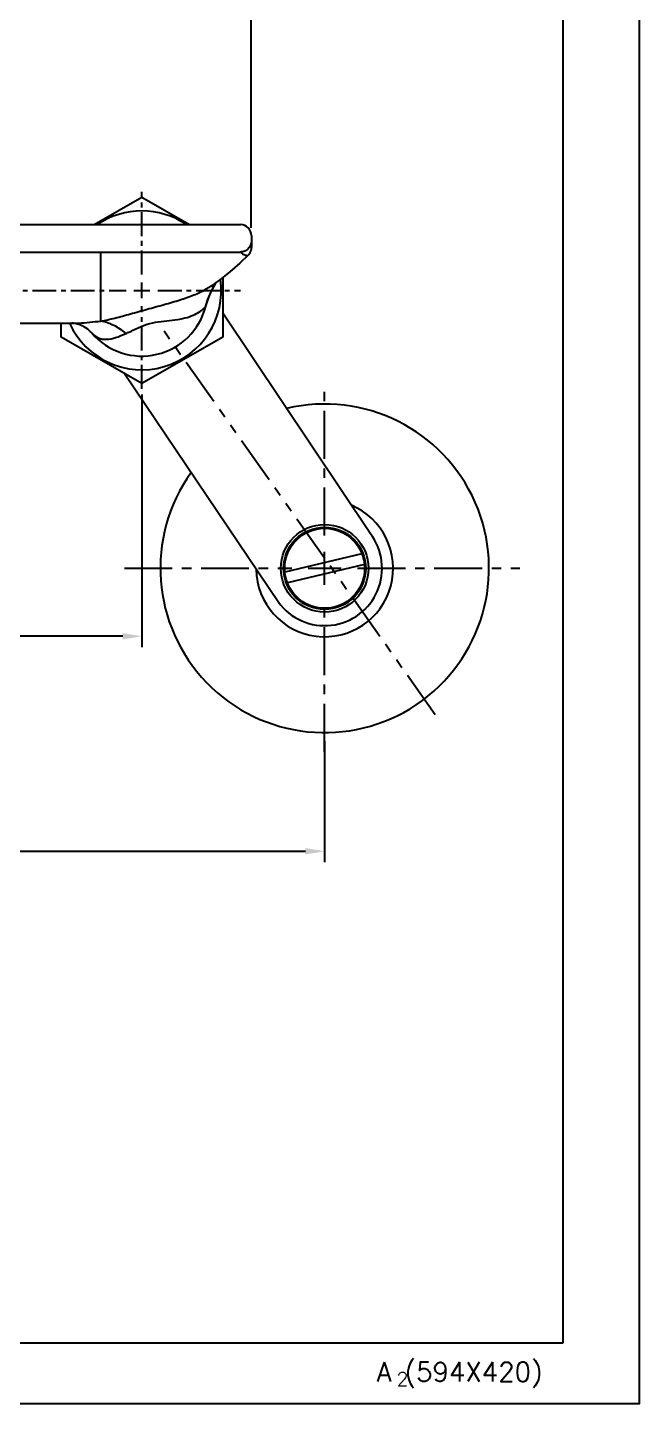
# Model space of a CAD drawing. Extents: x -4009 to -3415, y -5642 to -5222.
# Drawn here: x -3526.9 to -3415.2, y -5642.1 to -5390.8 of the extents above; entities that cross this region are included whole.
import ezdxf

# ---------------------------------------------------------------- set-up
doc = ezdxf.new("R2010")
doc.units = 0
doc.header["$LTSCALE"] = 7
doc.linetypes.add('CENTER', pattern=[2, 1.25, -0.25, 0.25, -0.25])
doc.linetypes.add('PHANTOM', pattern=[2.5, 1.25, -0.25, 0.25, -0.25, 0.25, -0.25])
doc.layers.get('0').update_dxf_attribs({"color": 2, "linetype": 'CONTINUOUS'})
doc.layers.get('Defpoints').update_dxf_attribs({"linetype": 'CONTINUOUS'})
for name, color, linetype in [('08_ALL_FEATURES', 7, 'CONTINUOUS'), ('CL', 1, 'CENTER'), ('D', 2, 'CONTINUOUS'), ('DWG', 7, 'CONTINUOUS'), ('PH', 3, 'PHANTOM'), ('TXT', 4, 'CONTINUOUS')]:
    doc.layers.add(name, color=color, linetype=linetype)
doc.styles.add('DD', font='romans', dxfattribs={"bigfont": 'GHS.shx'})
doc.styles.add('GHS', font='ROMANS.shx', dxfattribs={"bigfont": 'GHS.shx'})
doc.dimstyles.new('DWJ', dxfattribs={"dimscale": 0, "dimtxt": 3.5, "dimasz": 3.5, "dimexe": 2, "dimexo": 1, "dimgap": 1, "dimtad": 1, "dimdec": 4, "dimdsep": 46, "dimtxsty": 'DD', "dimcen": 3, "dimclrd": 2, "dimclre": 2, "dimclrt": 2, "dimadec": 3, "dimazin": 2, "dimtfac": 1, "dimtdec": 4, "dimtmove": 0, "dimatfit": 3, "dimfxl": 1, "dimtvp": 1, "dimtolj": 1, "dimtzin": 0, "dimlwd": -1, "dimlwe": -1, "dimarcsym": 0})

# ---------------------------------------------------------------- blocks, each defined once
blk = doc.blocks.new('*U1')
at = {"layer": 'CL', "color": 0, "ltscale": 0.5, "transparency": 16777216}
for p, q in [((0, 2.9), (0, 18)), ((-132, 0), (-2.9, 0)), ((2.9, 0), (18, 0)), ((0, -18), (0, -2.9))]:
    blk.add_line(p, q, dxfattribs=at)
at = {"layer": 'CL', "color": 0, "linetype": 'Continuous', "ltscale": 0.5, "transparency": 16777216}
for p, q in [((-1.45, 0), (1.45, 0)), ((0, -1.45), (0, 1.45))]:
    blk.add_line(p, q, dxfattribs=at)
blk = doc.blocks.new('*D7')
at = {"layer": 'Defpoints', "color": 0, "transparency": 16777216}
for p in [(-3506.02, -5456.79), (-3656.02, -5461.29), (-3656.02, -5501.95)]:
    blk.add_point(p, dxfattribs=at)
at = {"layer": 'DWG', "color": 2, "transparency": 16777216}
for p, q in [((-3506.02, -5457.79), (-3506.02, -5503.95)), ((-3656.02, -5462.29), (-3656.02, -5503.95)), ((-3509.52, -5501.95), (-3652.52, -5501.95))]:
    blk.add_line(p, q, dxfattribs=at)
for points in [[(-3652.52, -5501.37), (-3652.52, -5502.54), (-3656.02, -5501.95)], [(-3509.52, -5501.37), (-3509.52, -5502.54), (-3506.02, -5501.95)]]:
    blk.add_solid(points, dxfattribs=at)
at = {"layer": 'DWG', "color": 2, "transparency": 16777216, "insert": (-3581.02, -5499.2), "char_height": 3.5, "attachment_point": 5, "style": 'DD'}
blk.add_mtext('\\A1;150', dxfattribs=at)
blk = doc.blocks.new('*D6')
at = {"layer": 'Defpoints', "color": 0, "transparency": 16777216}
for p in [(-3486.06, -5327.07), (-3676.02, -5428.78), (-3486.06, -5428.39)]:
    blk.add_point(p, dxfattribs=at)
at = {"layer": 'DWG', "color": 2, "transparency": 16777216}
for p, q in [((-3676.02, -5427.78), (-3676.02, -5325.07)), ((-3486.06, -5427.39), (-3486.06, -5325.07)), ((-3672.52, -5327.07), (-3489.56, -5327.07))]:
    blk.add_line(p, q, dxfattribs=at)
for points in [[(-3672.52, -5326.49), (-3672.52, -5327.65), (-3676.02, -5327.07)], [(-3489.56, -5326.49), (-3489.56, -5327.65), (-3486.06, -5327.07)]]:
    blk.add_solid(points, dxfattribs=at)
at = {"layer": 'DWG', "color": 2, "transparency": 16777216, "insert": (-3581.04, -5324.32), "char_height": 3.5, "attachment_point": 5, "style": 'DD'}
blk.add_mtext('\\A1;190', dxfattribs=at)
blk = doc.blocks.new('*D12')
at = {"layer": 'Defpoints', "color": 0, "transparency": 16777216}
for p in [(-3472.65, -5520.11), (-3689.39, -5523.04), (-3472.65, -5541.21)]:
    blk.add_point(p, dxfattribs=at)
at = {"layer": 'DWG', "color": 2, "transparency": 16777216}
for p, q in [((-3472.65, -5521.11), (-3472.65, -5543.21)), ((-3689.39, -5524.04), (-3689.39, -5543.21)), ((-3685.89, -5541.21), (-3476.15, -5541.21))]:
    blk.add_line(p, q, dxfattribs=at)
for points in [[(-3685.89, -5540.63), (-3685.89, -5541.8), (-3689.39, -5541.21)], [(-3476.15, -5540.63), (-3476.15, -5541.8), (-3472.65, -5541.21)]]:
    blk.add_solid(points, dxfattribs=at)
at = {"layer": 'DWG', "color": 2, "transparency": 16777216, "insert": (-3581.02, -5538.46), "char_height": 3.5, "attachment_point": 5, "style": 'DD'}
blk.add_mtext('\\A1;190~220', dxfattribs=at)
blk = doc.blocks.new('*U17')
at = {"layer": 'CL', "color": 0, "transparency": 16777216}
for p, q in [((0, 6), (0, 33.5)), ((-36.57, 0), (-6, 0)), ((6, 0), (35.64, 0)), ((0, -33.5), (0, -6))]:
    blk.add_line(p, q, dxfattribs=at)
at = {"layer": 'CL', "color": 0, "linetype": 'Continuous', "transparency": 16777216}
for p, q in [((0, -3), (0, 3)), ((-3, 0), (3, 0))]:
    blk.add_line(p, q, dxfattribs=at)

msp = doc.modelspace()

# ---------------------------------------------------------------- linework, layer by layer
at = {"color": 7, "linetype": 'Continuous'}
for p, q in [((-3514.73266, -5426.78364), (-3506.01727, -5421.75181)), ((-3506.01727, -5421.75181), (-3497.30188, -5426.78364)), ((-3674.01727, -5426.78364), (-3488.01727, -5426.78364)), ((-3486.01727, -5428.78364), (-3486.01727, -5430.94742)), ((-3530.01727, -5431.78364), (-3488.01727, -5431.78364)), ((-3492.53869, -5437.41172), (-3492.64562, -5437.57649)), ((-3491.26727, -5436.43859), (-3491.26727, -5447.29956)), ((-3492.80124, -5437.60648), (-3492.7966, -5437.60313)), ((-3494.37136, -5441.67722), (-3494.37045, -5441.67356)), ((-3494.27395, -5441.30619), (-3494.37044, -5441.67353)), ((-3568.51727, -5444.78364), (-3518.81163, -5444.78364)), ((-3520.76727, -5447.29956), (-3520.76727, -5444.78364)), ((-3518.81235, -5444.78364), (-3518.81157, -5444.78364)), ((-3506.01727, -5455.81547), (-3520.76727, -5447.29956)), ((-3515.15013, -5446.56765), (-3515.15981, -5446.55631)), ((-3491.26727, -5447.29956), (-3506.01727, -5455.81547))]:
    msp.add_line(p, q, dxfattribs=at)
at = {"linetype": 'Continuous'}
msp.add_lwpolyline([(-4009.17648, -5642.05463), (-3415.17648, -5642.05463), (-3415.17648, -5222.05463), (-4009.17648, -5222.05463)], close=True, dxfattribs=at)
at = {"color": 7, "linetype": 'Continuous'}
for points in [[(-3486.62223, -5432.38055), (-3488.14094, -5433.80976), (-3489.97249, -5435.40591), (-3491.80845, -5436.87022), (-3492.80449, -5437.60883)], [(-3486.62245, -5432.38078), (-3486.47922, -5432.22587), (-3486.34184, -5432.03964), (-3486.22757, -5431.84017), (-3486.13631, -5431.62713), (-3486.06993, -5431.40335), (-3486.03028, -5431.17515), (-3486.01727, -5430.94743)], [(-3492.5348, -5437.40884), (-3492.545, -5437.42245), (-3492.55584, -5437.43713), (-3492.56696, -5437.45242), (-3492.57818, -5437.46809), (-3492.58887, -5437.48323), (-3492.59925, -5437.49813), (-3492.60908, -5437.51243), (-3492.6206, -5437.52944)], [(-3492.64562, -5437.57649), (-3492.96091, -5438.11137), (-3493.2639, -5438.68214), (-3493.55067, -5439.28818), (-3493.81727, -5439.92863), (-3494.0597, -5440.60203), (-3494.27395, -5441.30619)], [(-3515.87061, -5445.89576), (-3516.3722, -5445.55745), (-3516.94215, -5445.25799), (-3517.53029, -5445.02713), (-3518.02455, -5444.88909), (-3518.36394, -5444.8242), (-3518.58757, -5444.79623), (-3518.73498, -5444.78563), (-3518.81241, -5444.78364)], [(-3515.15981, -5446.55631), (-3515.4353, -5446.26622), (-3515.87061, -5445.89576)]]:
    msp.add_lwpolyline(points, dxfattribs=at)
for centre, radius, start, end in [((-3506.01727, -5438.78364), 14.50183, 55.8672499, 124.1331218), ((-3488.01727, -5428.78364), 2, 0, 90), ((-3506.01727, -5438.78364), 14.50183, 204.4415989, 8.056803), ((-3506.01727, -5438.78364), 12.00002, 220.4412153, 346.0466658)]:
    msp.add_arc(centre, radius, start, end, dxfattribs=at)
at = {"color": 8, "linetype": 'Continuous', "true_color": 0x787878}
for centre, radius, start, end in [((-3480.03134, -5445.43737), 14.864, 147.2713785, 148.4859627), ((-3480.0654, -5445.40955), 14.82081, 151.8328889, 165.3597259), ((-3480.08079, -5445.40899), 14.80698, 150.4209773, 151.8066823), ((-3480.04577, -5445.42881), 14.84722, 149.2160048, 150.4211868), ((-3480.03277, -5445.43651), 14.86233, 148.4859192, 149.216138), ((-3480.19061, -5445.3753), 14.69101, 165.3655368, 165.8083336)]:
    msp.add_arc(centre, radius, start, end, dxfattribs=at)
at = {"color": 7, "linetype": 'Continuous'}
msp.add_open_spline([(-3486.01727, -5429.76264), (-3486.01727, -5430.0242), (-3486.12001, -5430.55287), (-3486.56232, -5431.22423), (-3487.22696, -5431.67729), (-3487.7558, -5431.78364), (-3488.01727, -5431.78364)], degree=3, knots=[0, 0, 0, 0, 0.250069272, 0.50005212, 0.750014842, 1, 1, 1, 1], dxfattribs=at)
at = {"color": 8, "linetype": 'Continuous', "true_color": 0x787878}
for points, knots in [([(-3513.50849, -5444.38315), (-3513.50023, -5443.84992), (-3513.50522, -5442.90493), (-3513.51804, -5441.45873), (-3513.51629, -5439.96132), (-3513.51656, -5438.21582), (-3513.53424, -5435.46229), (-3513.52633, -5433.29308), (-3513.51727, -5431.78364)], [0, 0, 0, 0, 0.126979638, 0.224980954, 0.34436473, 0.483512097, 0.640591449, 1, 1, 1, 1]), ([(-3488.01727, -5431.78364), (-3487.9029, -5431.8916), (-3487.69069, -5432.07005), (-3487.37381, -5432.25547), (-3487.1183, -5432.34696), (-3486.92262, -5432.38287), (-3486.79238, -5432.39519), (-3486.69109, -5432.38398), (-3486.66064, -5432.39196), (-3486.61953, -5432.37605), (-3486.62222, -5432.38058)], [0, 0, 0, 0, 0.300958478, 0.528398765, 0.697961953, 0.819405427, 0.903399983, 0.958606307, 0.989931498, 1, 1, 1, 1]), ([(-3513.50835, -5444.38277), (-3512.65006, -5444.24313), (-3510.84313, -5443.83715), (-3508.0389, -5443.06381), (-3505.0434, -5442.22131), (-3502.01526, -5441.39276), (-3499.16089, -5440.57291), (-3496.64413, -5439.70542), (-3494.54114, -5438.742), (-3493.3328, -5437.99022), (-3492.80055, -5437.60598)], [0, 0, 0, 0, 0.119166085, 0.253437086, 0.398683076, 0.545577401, 0.683672364, 0.805621872, 0.910039686, 1, 1, 1, 1]), ([(-3506.01727, -5445.31852), (-3505.37974, -5445.05147), (-3504.0546, -5444.61452), (-3502.00376, -5444.37967), (-3500.02864, -5444.21335), (-3498.23017, -5443.88907), (-3496.72725, -5443.38097), (-3495.71929, -5442.84278), (-3495.11259, -5442.40918), (-3494.79525, -5442.1405), (-3494.5797, -5441.93247), (-3494.47409, -5441.81315), (-3494.43325, -5441.77354)], [0, 0, 0, 0, 0.168152977, 0.336771594, 0.500737033, 0.650621978, 0.780056174, 0.885094297, 0.927185939, 0.961278274, 0.986160848, 1, 1, 1, 1]), ([(-3494.43326, -5441.77355), (-3494.42535, -5441.76588), (-3494.39902, -5441.73808), (-3494.37796, -5441.70379), (-3494.37135, -5441.67719)], [0, 0, 0, 0, 0.286728205, 1, 1, 1, 1]), ([(-3518.81163, -5444.78364), (-3518.39982, -5444.78365), (-3516.62614, -5444.73592), (-3514.86151, -5444.53606), (-3513.50849, -5444.38315)], [0, 0, 0, 0, 0.232207769, 1, 1, 1, 1]), ([(-3508.91544, -5446.65437), (-3509.59302, -5446.08459), (-3511.03299, -5445.10845), (-3512.68496, -5444.53267), (-3513.50868, -5444.38283)], [0, 0, 0, 0, 0.513953638, 1, 1, 1, 1]), ([(-3515.15013, -5446.56765), (-3514.82893, -5446.9445), (-3514.00823, -5447.57679), (-3512.41367, -5447.82576), (-3510.68663, -5447.43023), (-3509.5424, -5446.92129), (-3508.91581, -5446.65445)], [0, 0, 0, 0, 0.220774519, 0.441807597, 0.696345824, 1, 1, 1, 1]), ([(-3508.91581, -5446.65445), (-3508.68027, -5446.55406), (-3507.71223, -5446.11245), (-3506.76237, -5445.63063), (-3506.01726, -5445.31852)], [0, 0, 0, 0, 0.240671483, 1, 1, 1, 1])]:
    msp.add_open_spline(points, degree=3, knots=knots, dxfattribs=at)
at = {"layer": '08_ALL_FEATURES', "color": 7, "linetype": 'Continuous'}
for p, q in [((-3464.28518, -5483.2282), (-3491.26727, -5442.95974)), ((-3481.01236, -5495.84829), (-3509.16614, -5454.03364))]:
    msp.add_line(p, q, dxfattribs=at)
for radius, start, end in [(30, 144.3610453, 103.4166735), (12.5, 180.7680244, 67.0130971), (10.4775, 216.2826376, 37.3937041)]:
    msp.add_arc((-3472.64934, -5489.53806), radius, start, end, dxfattribs=at)
at = {"layer": 'D'}
msp.add_circle((-3472.64934, -5489.53806), 8, dxfattribs=at)
at = {"layer": 'DWG'}
for p, q in [((-3465.84948, -5486.88252), (-3479.91469, -5490.24853)), ((-3465.384, -5488.8276), (-3479.44921, -5492.1936))]:
    msp.add_line(p, q, dxfattribs=at)
for radius in [7.5, 7.3]:
    msp.add_circle((-3472.64934, -5489.53806), radius, dxfattribs=at)
at = {"layer": 'PH'}
msp.add_line((-3452.48149, -5516.2712), (-3502.76961, -5445.11072), dxfattribs=at)
at = {"layer": 'TXT', "color": 4}
msp.add_line((-3429.17648, -5241.05463), (-3429.17648, -5631.05463), dxfattribs=at)
at = {"layer": 'TXT', "color": 4, "linetype": 'Continuous'}
msp.add_line((-3429.17648, -5631.05463), (-3983.17648, -5631.05463), dxfattribs=at)

# ---------------------------------------------------------------- block references
at = {"layer": 'CL', "ltscale": 0.5}
msp.add_blockref('*U1', (-3506.01727, -5438.78364), dxfattribs=at)
at = {"layer": 'CL'}
msp.add_blockref('*U17', (-3472.64934, -5489.53806), dxfattribs=at)

# ---------------------------------------------------------------- texts
at = {"color": 7, "style": 'GHS'}
for s, height, p in [('A (594X420)', 3.5, (-3463.16264, -5638.02772)), ('2', 2.5, (-3459.50895, -5638.8597))]:
    msp.add_text(s, height=height, dxfattribs=at).set_placement(p)

# ---------------------------------------------------------------- dimensions: what is measured, and where the dimension line sits
at = {"layer": 'DWG'}
for base, p1, p2, text, picture, middle in [((-3486.05618, -5327.07033), (-3676.01727, -5428.78364), (-3486.05618, -5428.39106), '190', '*D6', (-3581.03672, -5324.32033)), ((-3472.64934, -5541.21272), (-3689.38519, -5523.03806), (-3472.64934, -5520.11242), '190~220', '*D12', (-3581.01727, -5538.46272))]:
    dim = msp.add_linear_dim(base=base, p1=p1, p2=p2, text=text, dimstyle='DWJ', override={"dimscale": 1}, dxfattribs=at)
    dim.commit()
    dim.dimension.update_dxf_attribs({"geometry": picture, "text_midpoint": middle})
dim = msp.add_linear_dim(base=(-3656.01727, -5501.95405), p1=(-3506.01727, -5456.78547), p2=(-3656.01727, -5461.28745), dimstyle='DWJ', override={"dimscale": 1}, dxfattribs=at)
dim.commit()
dim.dimension.update_dxf_attribs({"geometry": '*D7', "text_midpoint": (-3581.01727, -5501.95405), "dimtype": 128})

doc.saveas('drawing.dxf')
